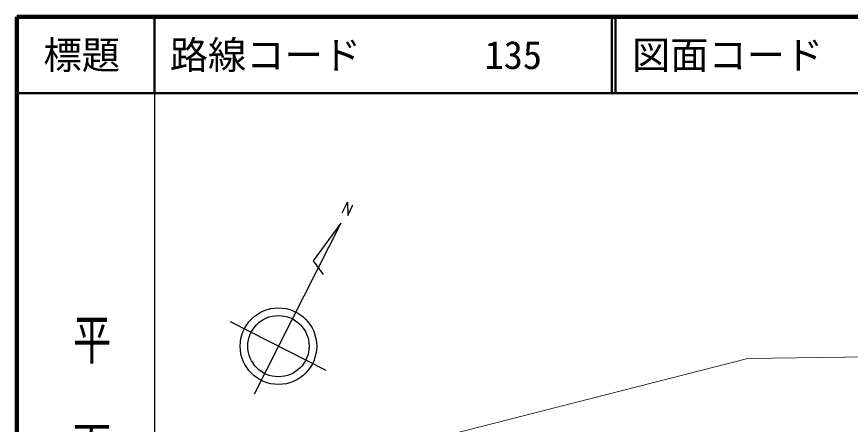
# Model space of a CAD drawing. Units: millimetres, scale not verified. Extents: x 40000 to 680000, y 20000 to 380000.
# Drawn here: x 40000 to 148911, y 326795 to 380000 of the extents above; entities that cross this region are included whole.
import ezdxf
from ezdxf.enums import TextEntityAlignment as Align

# ---------------------------------------------------------------- set-up
doc = ezdxf.new("R2010")
doc.units = ezdxf.units.MM
doc.header["$LTSCALE"] = 1000
for name, color, linetype, lineweight in [('M-BMK-SRVR', 3, 'Continuous', 25), ('M-STR-HTXT', 7, 'Continuous', 13), ('M-TTL', 2, 'Continuous', 140), ('M-TTL-BAND', 7, 'Continuous', 25), ('M-TTL-LINE', 7, 'Continuous', 50), ('M-TTL-TXT', 7, 'Continuous', 13)]:
    doc.layers.add(name, color=color, linetype=linetype, lineweight=lineweight)
doc.styles.add('@ＭＳ ゴシック', font='')
doc.styles.add('ＭＳ ゴシック', font='')
doc.styles.get('@ＭＳ ゴシック').set_extended_font_data('@MS Gothic')
doc.styles.get('ＭＳ ゴシック').set_extended_font_data('MS Gothic')

msp = doc.modelspace()

# ---------------------------------------------------------------- linework, layer by layer
at = {"layer": 'M-BMK-SRVR'}
for p, q in [((82532, 354408), (83230, 355785)), ((83230, 355785), (83244, 354042)), ((83244, 354042), (83937, 355428)), ((82333, 353050), (71033, 330750)), ((82333, 353050), (78729, 348150)), ((78729, 348150), (80061, 346354)), ((80441, 333830), (67953, 340158))]:
    msp.add_line(p, q, dxfattribs=at)
for radius in [5000, 4000]:
    msp.add_circle((74197, 336994), radius, dxfattribs=at)
at = {"layer": 'M-STR-HTXT'}
for p, q in [((135529, 335382), (196587, 336254)), ((70123, 318744), (135529, 335382))]:
    msp.add_line(p, q, dxfattribs=at)
at = {"layer": 'M-TTL'}
for p, q in [((40000, 380000), (40000, 20000)), ((680000, 380000), (40000, 380000))]:
    msp.add_line(p, q, dxfattribs=at)
at = {"layer": 'M-TTL-BAND'}
msp.add_line((58000, 370000), (58000, 20000), dxfattribs=at)
at = {"layer": 'M-TTL-LINE'}
for p, q in [((58000, 380000), (58000, 370000)), ((117750, 380000), (117750, 370000)), ((118250, 380000), (118250, 370000)), ((40000, 370000), (680000, 370000))]:
    msp.add_line(p, q, dxfattribs=at)

# ---------------------------------------------------------------- texts
at = {"layer": 'M-TTL-BAND', "style": '@ＭＳ ゴシック', "width": 1.4}
msp.add_text('平  面  図', height=3666, rotation=270, dxfattribs=at).set_placement((49777, 306475), align=Align.MIDDLE_RIGHT)
at = {"layer": 'M-TTL-TXT', "style": 'ＭＳ ゴシック'}
msp.add_text('標題', height=3666, dxfattribs=at).set_placement((48500, 375000), align=Align.MIDDLE_CENTER)
for s, p in [('路線コード', (60000, 375000)), ('図面コード', (120380, 375000)), ('135', (101142, 375000))]:
    msp.add_text(s, height=3666, dxfattribs=at).set_placement(p, align=Align.MIDDLE_LEFT)

doc.saveas('drawing.dxf')
